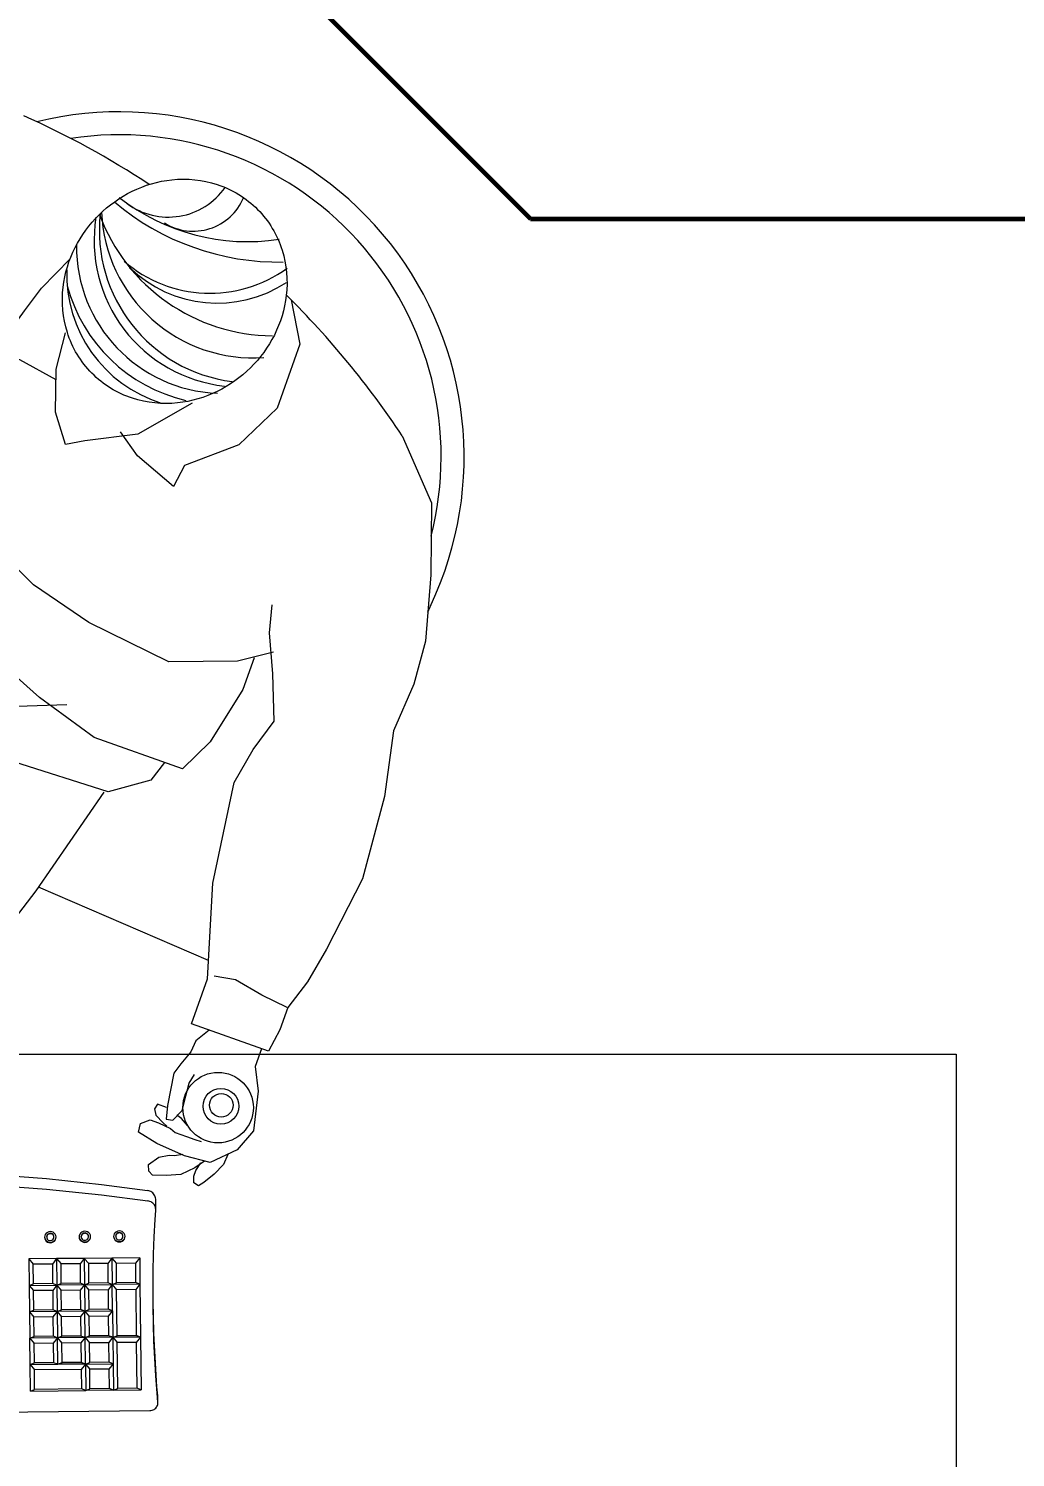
# Model space of a CAD drawing. Header units: millimetres. Extents: x 1 to 121, y 0 to 90.
# Drawn here: x 43.771 to 44.457, y 66.887 to 67.881 of the extents above; entities that cross this region are included whole.
import ezdxf
from ezdxf import colors
from ezdxf.entities.mleader import LeaderData, LeaderLine
from ezdxf.math import Vec2, Vec3

# ---------------------------------------------------------------- set-up
doc = ezdxf.new("R2010")
doc.units = ezdxf.units.MM
for name, color, linetype, lineweight in [('Equipamiento SR', 23, 'Continuous', 0), ('letras sr', 7, 'Continuous', 5), ('Muros el', 144, 'Continuous', 60)]:
    doc.layers.add(name, color=color, linetype=linetype, lineweight=lineweight)
doc.styles.add('Generales', font='trebuc.ttf', dxfattribs={"height": 0.1})

# ---------------------------------------------------------------- blocks, each defined once
blk = doc.blocks.new('A$C7F0F64D0')
at = {"layer": 'Equipamiento SR'}
for p, q in [((0.45349, 0.17233), (0.00551, 0.16767)), ((0.00009, 0.16329), (0, 0.16255)), ((0, 0.16255), (0.00001, 0.16181)), ((0.00001, 0.16181), (0.00055, 0.15555)), ((0.00001, 0.16181), (0.00005, 0.15814)), ((0.00029, 0.164), (0.00009, 0.16329)), ((0.00058, 0.16468), (0.00029, 0.164)), ((0.00097, 0.16532), (0.00058, 0.16468)), ((0.00144, 0.1659), (0.00097, 0.16532)), ((0.00199, 0.16641), (0.00144, 0.1659)), ((0.00261, 0.16685), (0.00199, 0.16641)), ((0.00329, 0.1672), (0.00261, 0.16685)), ((0.004, 0.16745), (0.00329, 0.1672)), ((0.00475, 0.16761), (0.004, 0.16745)), ((0.00551, 0.16767), (0.00475, 0.16761)), ((0.00005, 0.15814), (0.00006, 0.15738)), ((0.00006, 0.15738), (0.0006, 0.151)), ((0.00055, 0.15555), (0.00143, 0.14348)), ((0.0006, 0.151), (0.00148, 0.13869)), ((0.03091, 0.15343), (0.01166, 0.15323)), ((0.01204, 0.11647), (0.01166, 0.15323)), ((0.01166, 0.15323), (0.01467, 0.15213)), ((0.01467, 0.15213), (0.02792, 0.15227)), ((0.01501, 0.12021), (0.01467, 0.15213)), ((0.03091, 0.15343), (0.02792, 0.15227)), ((0.02792, 0.15227), (0.02826, 0.12035)), ((0.03091, 0.15343), (0.05016, 0.15363)), ((0.0311, 0.13505), (0.03091, 0.15343)), ((0.03091, 0.15343), (0.03392, 0.15233)), ((0.03392, 0.15233), (0.04717, 0.15247)), ((0.03406, 0.13879), (0.03392, 0.15233)), ((0.05016, 0.15363), (0.04717, 0.15247)), ((0.04717, 0.15247), (0.04731, 0.13893)), ((0.08866, 0.15403), (0.05016, 0.15363)), ((0.05035, 0.13525), (0.05016, 0.15363)), ((0.05016, 0.15363), (0.05317, 0.15253)), ((0.05317, 0.15253), (0.08567, 0.15287)), ((0.05331, 0.13899), (0.05317, 0.15253)), ((0.08866, 0.15403), (0.08567, 0.15287)), ((0.08567, 0.15287), (0.08581, 0.13933)), ((0.08866, 0.15403), (0.08885, 0.13565)), ((0.00143, 0.14348), (0.00214, 0.13139)), ((0.05331, 0.13899), (0.08581, 0.13933)), ((0.08885, 0.13565), (0.08581, 0.13933)), ((0.00148, 0.13869), (0.00219, 0.12637)), ((0.00214, 0.13139), (0.00268, 0.1193)), ((0.0311, 0.13505), (0.03406, 0.13879)), ((0.05035, 0.13525), (0.0311, 0.13505)), ((0.03129, 0.11667), (0.0311, 0.13505)), ((0.0311, 0.13505), (0.03411, 0.13396)), ((0.03406, 0.13879), (0.04731, 0.13893)), ((0.03411, 0.13396), (0.04736, 0.13409)), ((0.03426, 0.12041), (0.03411, 0.13396)), ((0.05035, 0.13525), (0.04731, 0.13893)), ((0.05035, 0.13525), (0.04736, 0.13409)), ((0.04736, 0.13409), (0.0475, 0.12055)), ((0.05035, 0.13525), (0.05331, 0.13899)), ((0.05035, 0.13525), (0.0696, 0.13545)), ((0.05035, 0.13525), (0.05054, 0.11687)), ((0.05035, 0.13525), (0.05336, 0.13416)), ((0.05336, 0.13416), (0.06661, 0.13429)), ((0.0535, 0.12061), (0.05336, 0.13416)), ((0.0696, 0.13545), (0.06661, 0.13429)), ((0.06661, 0.13429), (0.06675, 0.12075)), ((0.08885, 0.13565), (0.0696, 0.13545)), ((0.0696, 0.13545), (0.06979, 0.11707)), ((0.0696, 0.13545), (0.07261, 0.13436)), ((0.07261, 0.13436), (0.08586, 0.13449)), ((0.07275, 0.12081), (0.07261, 0.13436)), ((0.08885, 0.13565), (0.08586, 0.13449)), ((0.08586, 0.13449), (0.086, 0.12095)), ((0.08885, 0.13565), (0.08904, 0.11727)), ((0.00219, 0.12637), (0.00274, 0.11404)), ((0.00268, 0.1193), (0.00306, 0.1072)), ((0.01204, 0.11647), (0.01501, 0.12021)), ((0.01501, 0.12021), (0.02826, 0.12035)), ((0.03129, 0.11667), (0.02826, 0.12035)), ((0.03129, 0.11667), (0.03426, 0.12041)), ((0.03426, 0.12041), (0.0475, 0.12055)), ((0.05054, 0.11687), (0.0475, 0.12055)), ((0.05054, 0.11687), (0.0535, 0.12061)), ((0.0535, 0.12061), (0.06675, 0.12075)), ((0.06979, 0.11707), (0.06675, 0.12075)), ((0.06979, 0.11707), (0.07275, 0.12081)), ((0.07275, 0.12081), (0.086, 0.12095)), ((0.08904, 0.11727), (0.086, 0.12095)), ((0.00274, 0.11404), (0.00311, 0.1017)), ((0.01204, 0.11647), (0.03129, 0.11667)), ((0.01243, 0.07972), (0.01204, 0.11647)), ((0.01204, 0.11647), (0.01506, 0.11538)), ((0.01506, 0.11538), (0.02831, 0.11552)), ((0.01539, 0.08346), (0.01506, 0.11538)), ((0.03129, 0.11667), (0.02831, 0.11552)), ((0.02831, 0.11552), (0.02864, 0.0836)), ((0.03129, 0.11667), (0.05054, 0.11687)), ((0.03148, 0.0983), (0.03129, 0.11667)), ((0.03129, 0.11667), (0.03431, 0.11558)), ((0.03431, 0.11558), (0.04755, 0.11572)), ((0.03445, 0.10204), (0.03431, 0.11558)), ((0.05054, 0.11687), (0.04755, 0.11572)), ((0.04755, 0.11572), (0.0477, 0.10217)), ((0.05054, 0.11687), (0.06979, 0.11707)), ((0.05054, 0.11687), (0.05073, 0.0985)), ((0.05054, 0.11687), (0.05355, 0.11578)), ((0.05355, 0.11578), (0.0668, 0.11592)), ((0.0537, 0.10224), (0.05355, 0.11578)), ((0.06979, 0.11707), (0.0668, 0.11592)), ((0.0668, 0.11592), (0.06694, 0.10237)), ((0.06979, 0.11707), (0.08904, 0.11727)), ((0.06998, 0.0987), (0.06979, 0.11707)), ((0.06979, 0.11707), (0.0728, 0.11598)), ((0.0728, 0.11598), (0.08605, 0.11612)), ((0.07294, 0.10244), (0.0728, 0.11598)), ((0.08904, 0.11727), (0.08605, 0.11612)), ((0.08605, 0.11612), (0.08619, 0.10257)), ((0.08923, 0.0989), (0.08904, 0.11727)), ((0.00306, 0.1072), (0.00327, 0.0951)), ((0.00311, 0.1017), (0.00328, 0.09226)), ((0.03148, 0.0983), (0.03445, 0.10204)), ((0.03445, 0.10204), (0.0477, 0.10217)), ((0.05073, 0.0985), (0.0477, 0.10217)), ((0.05073, 0.0985), (0.0537, 0.10224)), ((0.0537, 0.10224), (0.06694, 0.10237)), ((0.06998, 0.0987), (0.06694, 0.10237)), ((0.06998, 0.0987), (0.07294, 0.10244)), ((0.07294, 0.10244), (0.08619, 0.10257)), ((0.08923, 0.0989), (0.08619, 0.10257)), ((0.00327, 0.0951), (0.00328, 0.09226)), ((0.00328, 0.09226), (0.00331, 0.083)), ((0.05073, 0.0985), (0.03148, 0.0983)), ((0.03148, 0.0983), (0.03168, 0.07992)), ((0.03148, 0.0983), (0.0345, 0.0972)), ((0.0345, 0.0972), (0.04775, 0.09734)), ((0.03464, 0.08366), (0.0345, 0.0972)), ((0.05073, 0.0985), (0.04775, 0.09734)), ((0.04775, 0.09734), (0.04789, 0.0838)), ((0.05073, 0.0985), (0.06998, 0.0987)), ((0.05092, 0.08012), (0.05073, 0.0985)), ((0.05073, 0.0985), (0.05375, 0.0974)), ((0.05375, 0.0974), (0.06699, 0.09754)), ((0.05389, 0.08386), (0.05375, 0.0974)), ((0.06998, 0.0987), (0.06699, 0.09754)), ((0.06699, 0.09754), (0.06714, 0.084)), ((0.06998, 0.0987), (0.08923, 0.0989)), ((0.07017, 0.08032), (0.06998, 0.0987)), ((0.06998, 0.0987), (0.07299, 0.0976)), ((0.07299, 0.0976), (0.08624, 0.09774)), ((0.07313, 0.08406), (0.07299, 0.0976)), ((0.08923, 0.0989), (0.08624, 0.09774)), ((0.08624, 0.09774), (0.08638, 0.0842)), ((0.08942, 0.08052), (0.08923, 0.0989)), ((0.00331, 0.083), (0.00318, 0.07089)), ((0.01243, 0.07972), (0.01539, 0.08346)), ((0.01243, 0.07972), (0.03168, 0.07992)), ((0.01262, 0.06134), (0.01243, 0.07972)), ((0.01243, 0.07972), (0.01544, 0.07862)), ((0.01539, 0.08346), (0.02864, 0.0836)), ((0.03168, 0.07992), (0.02864, 0.0836)), ((0.03168, 0.07992), (0.02869, 0.07876)), ((0.03168, 0.07992), (0.03464, 0.08366)), ((0.05092, 0.08012), (0.03168, 0.07992)), ((0.03187, 0.06154), (0.03168, 0.07992)), ((0.03168, 0.07992), (0.03469, 0.07882)), ((0.03464, 0.08366), (0.04789, 0.0838)), ((0.05092, 0.08012), (0.04789, 0.0838)), ((0.05092, 0.08012), (0.04794, 0.07896)), ((0.05092, 0.08012), (0.05389, 0.08386)), ((0.05092, 0.08012), (0.07017, 0.08032)), ((0.05112, 0.06174), (0.05092, 0.08012)), ((0.05092, 0.08012), (0.05394, 0.07902)), ((0.05389, 0.08386), (0.06714, 0.084)), ((0.07017, 0.08032), (0.06714, 0.084)), ((0.07017, 0.08032), (0.06719, 0.07916)), ((0.07017, 0.08032), (0.07313, 0.08406)), ((0.08942, 0.08052), (0.07017, 0.08032)), ((0.07036, 0.06194), (0.07017, 0.08032)), ((0.07017, 0.08032), (0.07319, 0.07922)), ((0.07313, 0.08406), (0.08638, 0.0842)), ((0.08942, 0.08052), (0.08638, 0.0842)), ((0.08942, 0.08052), (0.08643, 0.07936)), ((0.08961, 0.06214), (0.08942, 0.08052)), ((0.00318, 0.07089), (0.00289, 0.05879)), ((0.01544, 0.07862), (0.02869, 0.07876)), ((0.01558, 0.06508), (0.01544, 0.07862)), ((0.02869, 0.07876), (0.02883, 0.06522)), ((0.03469, 0.07882), (0.04794, 0.07896)), ((0.03483, 0.06528), (0.03469, 0.07882)), ((0.04794, 0.07896), (0.04808, 0.06542)), ((0.05394, 0.07902), (0.06719, 0.07916)), ((0.05408, 0.06548), (0.05394, 0.07902)), ((0.06719, 0.07916), (0.06733, 0.06562)), ((0.07319, 0.07922), (0.08643, 0.07936)), ((0.07333, 0.06568), (0.07319, 0.07922)), ((0.08643, 0.07936), (0.08658, 0.06582)), ((0.01262, 0.06134), (0.01558, 0.06508)), ((0.01262, 0.06134), (0.03187, 0.06154)), ((0.01558, 0.06508), (0.02883, 0.06522)), ((0.03187, 0.06154), (0.02883, 0.06522)), ((0.03187, 0.06154), (0.03483, 0.06528)), ((0.03187, 0.06154), (0.05112, 0.06174)), ((0.03483, 0.06528), (0.04808, 0.06542)), ((0.05112, 0.06174), (0.04808, 0.06542)), ((0.05112, 0.06174), (0.05408, 0.06548)), ((0.05112, 0.06174), (0.07036, 0.06194)), ((0.05408, 0.06548), (0.06733, 0.06562)), ((0.07036, 0.06194), (0.06733, 0.06562)), ((0.07036, 0.06194), (0.07333, 0.06568)), ((0.07036, 0.06194), (0.08961, 0.06214)), ((0.07333, 0.06568), (0.08658, 0.06582)), ((0.08961, 0.06214), (0.08658, 0.06582)), ((0.00289, 0.05879), (0.00244, 0.0467)), ((0.02471, 0.04981), (0.02389, 0.04918)), ((0.02567, 0.05021), (0.02471, 0.04981)), ((0.02567, 0.04996), (0.02471, 0.04956)), ((0.0267, 0.05036), (0.02567, 0.05021)), ((0.0267, 0.05011), (0.02567, 0.04996)), ((0.02774, 0.05025), (0.0267, 0.05036)), ((0.02774, 0.05), (0.0267, 0.05011)), ((0.02871, 0.04988), (0.02774, 0.05025)), ((0.02871, 0.04963), (0.02774, 0.05)), ((0.02955, 0.04928), (0.02871, 0.04988)), ((0.04871, 0.05006), (0.04789, 0.04943)), ((0.04871, 0.0498), (0.0479, 0.04917)), ((0.04967, 0.05046), (0.04871, 0.05006)), ((0.04967, 0.05021), (0.04871, 0.0498)), ((0.0507, 0.05061), (0.04967, 0.05046)), ((0.0507, 0.05036), (0.04967, 0.05021)), ((0.05174, 0.0505), (0.0507, 0.05061)), ((0.05174, 0.05025), (0.0507, 0.05036)), ((0.05271, 0.05013), (0.05174, 0.0505)), ((0.05271, 0.04988), (0.05174, 0.05025)), ((0.05355, 0.04953), (0.05271, 0.05013)), ((0.05355, 0.04928), (0.05271, 0.04988)), ((0.07271, 0.05031), (0.07189, 0.04968)), ((0.07271, 0.05005), (0.07189, 0.04942)), ((0.07367, 0.05071), (0.07271, 0.05031)), ((0.07367, 0.05046), (0.07271, 0.05005)), ((0.0747, 0.05086), (0.07367, 0.05071)), ((0.0747, 0.05061), (0.07367, 0.05046)), ((0.07574, 0.05075), (0.0747, 0.05086)), ((0.07574, 0.0505), (0.0747, 0.05061)), ((0.07671, 0.05038), (0.07574, 0.05075)), ((0.07671, 0.05013), (0.07574, 0.0505)), ((0.07755, 0.04978), (0.07671, 0.05038)), ((0.07755, 0.04953), (0.07671, 0.05013)), ((0.0782, 0.04899), (0.07755, 0.04978)), ((0.00244, 0.0467), (0.00181, 0.03461)), ((0.02289, 0.04743), (0.02277, 0.04642)), ((0.02277, 0.04642), (0.02279, 0.0463)), ((0.02289, 0.04717), (0.02279, 0.0463)), ((0.02279, 0.0463), (0.02293, 0.04542)), ((0.02327, 0.04837), (0.02289, 0.04743)), ((0.02328, 0.04811), (0.02289, 0.04717)), ((0.02293, 0.04542), (0.02335, 0.0445)), ((0.02389, 0.04918), (0.02327, 0.04837)), ((0.0239, 0.04893), (0.02328, 0.04811)), ((0.02335, 0.0445), (0.024, 0.04371)), ((0.02471, 0.04956), (0.0239, 0.04893)), ((0.024, 0.04371), (0.02484, 0.04311)), ((0.02441, 0.04727), (0.02428, 0.04665)), ((0.02428, 0.04665), (0.02428, 0.0464)), ((0.02428, 0.0464), (0.02432, 0.04602)), ((0.02432, 0.04602), (0.02453, 0.04543)), ((0.02432, 0.04602), (0.02432, 0.04577)), ((0.02432, 0.04577), (0.02453, 0.04517)), ((0.0247, 0.04784), (0.02441, 0.04727)), ((0.02453, 0.04543), (0.02489, 0.0449)), ((0.02453, 0.04517), (0.02489, 0.04465)), ((0.02513, 0.04831), (0.0247, 0.04784)), ((0.02513, 0.04806), (0.0247, 0.04758)), ((0.02484, 0.04311), (0.02581, 0.04274)), ((0.02489, 0.0449), (0.02538, 0.04448)), ((0.02489, 0.04465), (0.02539, 0.04423)), ((0.02567, 0.04866), (0.02513, 0.04831)), ((0.02538, 0.04448), (0.02597, 0.0442)), ((0.02539, 0.04423), (0.02597, 0.04395)), ((0.02629, 0.04887), (0.02567, 0.04866)), ((0.02581, 0.04274), (0.02684, 0.04263)), ((0.02597, 0.0442), (0.02661, 0.04408)), ((0.02597, 0.04395), (0.02661, 0.04383)), ((0.02694, 0.04891), (0.02629, 0.04887)), ((0.02661, 0.04408), (0.02726, 0.04412)), ((0.02661, 0.04383), (0.02726, 0.04387)), ((0.02684, 0.04263), (0.02788, 0.04278)), ((0.02758, 0.04878), (0.02694, 0.04891)), ((0.02726, 0.04412), (0.02788, 0.04433)), ((0.02726, 0.04387), (0.02788, 0.04407)), ((0.02816, 0.04851), (0.02758, 0.04878)), ((0.02788, 0.04433), (0.02842, 0.04468)), ((0.02788, 0.04407), (0.02842, 0.04442)), ((0.02788, 0.04278), (0.02883, 0.04318)), ((0.02865, 0.04809), (0.02816, 0.04851)), ((0.02842, 0.04468), (0.02885, 0.04515)), ((0.02842, 0.04442), (0.02885, 0.0449)), ((0.02902, 0.04756), (0.02865, 0.04809)), ((0.02955, 0.04903), (0.02871, 0.04963)), ((0.02883, 0.04318), (0.02965, 0.04381)), ((0.02885, 0.04515), (0.02914, 0.04572)), ((0.02885, 0.0449), (0.02914, 0.04546)), ((0.02923, 0.04697), (0.02902, 0.04756)), ((0.02914, 0.04572), (0.02927, 0.04634)), ((0.02914, 0.04546), (0.02927, 0.04608)), ((0.02927, 0.04634), (0.02923, 0.04697)), ((0.02927, 0.04634), (0.02927, 0.04608)), ((0.0302, 0.04849), (0.02955, 0.04928)), ((0.0302, 0.04824), (0.02955, 0.04903)), ((0.02965, 0.04381), (0.03027, 0.04462)), ((0.03062, 0.04757), (0.0302, 0.04849)), ((0.03062, 0.04731), (0.0302, 0.04824)), ((0.03027, 0.04462), (0.03065, 0.04556)), ((0.03077, 0.04657), (0.03062, 0.04757)), ((0.03076, 0.04643), (0.03062, 0.04731)), ((0.03065, 0.04556), (0.03076, 0.04643)), ((0.03076, 0.04643), (0.03077, 0.04657)), ((0.04689, 0.04768), (0.04677, 0.04667)), ((0.04677, 0.04667), (0.04679, 0.04655)), ((0.04689, 0.04742), (0.04679, 0.04655)), ((0.04679, 0.04655), (0.04693, 0.04567)), ((0.04727, 0.04862), (0.04689, 0.04768)), ((0.04727, 0.04836), (0.04689, 0.04742)), ((0.04693, 0.04567), (0.04734, 0.04475)), ((0.04789, 0.04943), (0.04727, 0.04862)), ((0.0479, 0.04917), (0.04727, 0.04836)), ((0.04734, 0.04475), (0.04799, 0.04396)), ((0.04799, 0.04396), (0.04883, 0.04336)), ((0.0484, 0.04752), (0.04828, 0.0469)), ((0.04828, 0.0469), (0.04828, 0.04665)), ((0.04828, 0.04665), (0.04832, 0.04627)), ((0.04832, 0.04627), (0.04853, 0.04567)), ((0.04832, 0.04627), (0.04832, 0.04602)), ((0.04832, 0.04602), (0.04853, 0.04542)), ((0.04869, 0.04809), (0.0484, 0.04752)), ((0.04853, 0.04567), (0.04889, 0.04515)), ((0.04853, 0.04542), (0.04889, 0.0449)), ((0.04912, 0.04856), (0.04869, 0.04809)), ((0.04913, 0.04831), (0.0487, 0.04783)), ((0.04883, 0.04336), (0.04981, 0.04299)), ((0.04889, 0.04515), (0.04938, 0.04473)), ((0.04889, 0.0449), (0.04938, 0.04448)), ((0.04967, 0.04891), (0.04912, 0.04856)), ((0.04938, 0.04473), (0.04997, 0.04445)), ((0.04938, 0.04448), (0.04997, 0.0442)), ((0.05029, 0.04912), (0.04967, 0.04891)), ((0.04981, 0.04299), (0.05084, 0.04288)), ((0.04997, 0.04445), (0.05061, 0.04433)), ((0.04997, 0.0442), (0.05061, 0.04408)), ((0.05094, 0.04916), (0.05029, 0.04912)), ((0.05061, 0.04433), (0.05126, 0.04437)), ((0.05061, 0.04408), (0.05126, 0.04412)), ((0.05084, 0.04288), (0.05188, 0.04303)), ((0.05158, 0.04903), (0.05094, 0.04916)), ((0.05126, 0.04437), (0.05188, 0.04458)), ((0.05126, 0.04412), (0.05188, 0.04432)), ((0.05216, 0.04875), (0.05158, 0.04903)), ((0.05188, 0.04458), (0.05242, 0.04493)), ((0.05188, 0.04432), (0.05242, 0.04467)), ((0.05188, 0.04303), (0.05283, 0.04343)), ((0.05265, 0.04834), (0.05216, 0.04875)), ((0.05242, 0.04493), (0.05285, 0.0454)), ((0.05242, 0.04467), (0.05285, 0.04515)), ((0.05301, 0.04781), (0.05265, 0.04834)), ((0.05283, 0.04343), (0.05365, 0.04406)), ((0.05285, 0.0454), (0.05314, 0.04597)), ((0.05285, 0.04515), (0.05314, 0.04571)), ((0.05322, 0.04722), (0.05301, 0.04781)), ((0.05314, 0.04597), (0.05327, 0.04659)), ((0.05314, 0.04571), (0.05327, 0.04633)), ((0.05327, 0.04659), (0.05322, 0.04722)), ((0.05327, 0.04659), (0.05327, 0.04633)), ((0.0542, 0.04874), (0.05355, 0.04953)), ((0.0542, 0.04849), (0.05355, 0.04928)), ((0.05365, 0.04406), (0.05427, 0.04487)), ((0.05462, 0.04781), (0.0542, 0.04874)), ((0.05462, 0.04756), (0.0542, 0.04849)), ((0.05427, 0.04487), (0.05465, 0.04581)), ((0.05477, 0.04682), (0.05462, 0.04781)), ((0.05476, 0.04668), (0.05462, 0.04756)), ((0.05465, 0.04581), (0.05476, 0.04668)), ((0.05476, 0.04668), (0.05477, 0.04682)), ((0.07089, 0.04793), (0.07077, 0.04692)), ((0.07077, 0.04692), (0.07079, 0.0468)), ((0.07089, 0.04767), (0.07079, 0.0468)), ((0.07079, 0.0468), (0.07093, 0.04592)), ((0.07127, 0.04887), (0.07089, 0.04793)), ((0.07127, 0.04861), (0.07089, 0.04767)), ((0.07093, 0.04592), (0.07134, 0.045)), ((0.07189, 0.04968), (0.07127, 0.04887)), ((0.07189, 0.04942), (0.07127, 0.04861)), ((0.07134, 0.045), (0.07199, 0.04421)), ((0.07199, 0.04421), (0.07283, 0.04361)), ((0.0724, 0.04777), (0.07228, 0.04715)), ((0.07228, 0.04715), (0.07228, 0.0469)), ((0.07228, 0.0469), (0.07232, 0.04652)), ((0.07232, 0.04652), (0.07253, 0.04592)), ((0.07232, 0.04652), (0.07232, 0.04627)), ((0.07232, 0.04627), (0.07253, 0.04567)), ((0.07269, 0.04834), (0.0724, 0.04777)), ((0.07253, 0.04592), (0.07289, 0.0454)), ((0.07253, 0.04567), (0.07289, 0.04515)), ((0.07312, 0.04881), (0.07269, 0.04834)), ((0.07313, 0.04856), (0.0727, 0.04808)), ((0.07283, 0.04361), (0.0738, 0.04324)), ((0.07289, 0.0454), (0.07338, 0.04498)), ((0.07289, 0.04515), (0.07338, 0.04473)), ((0.07367, 0.04916), (0.07312, 0.04881)), ((0.07338, 0.04498), (0.07397, 0.0447)), ((0.07338, 0.04473), (0.07397, 0.04445)), ((0.07428, 0.04937), (0.07367, 0.04916)), ((0.0738, 0.04324), (0.07484, 0.04313)), ((0.07397, 0.0447), (0.07461, 0.04458)), ((0.07397, 0.04445), (0.07461, 0.04433)), ((0.07494, 0.04941), (0.07428, 0.04937)), ((0.07461, 0.04458), (0.07526, 0.04462)), ((0.07461, 0.04433), (0.07526, 0.04437)), ((0.07484, 0.04313), (0.07587, 0.04328)), ((0.07558, 0.04928), (0.07494, 0.04941)), ((0.07526, 0.04462), (0.07587, 0.04482)), ((0.07526, 0.04437), (0.07588, 0.04457)), ((0.07616, 0.049), (0.07558, 0.04928)), ((0.07587, 0.04482), (0.07642, 0.04518)), ((0.07587, 0.04328), (0.07683, 0.04368)), ((0.07588, 0.04457), (0.07642, 0.04492)), ((0.07665, 0.04859), (0.07616, 0.049)), ((0.07642, 0.04518), (0.07685, 0.04565)), ((0.07642, 0.04492), (0.07685, 0.0454)), ((0.07701, 0.04806), (0.07665, 0.04859)), ((0.07683, 0.04368), (0.07765, 0.04431)), ((0.07685, 0.04565), (0.07714, 0.04622)), ((0.07685, 0.0454), (0.07714, 0.04596)), ((0.07722, 0.04747), (0.07701, 0.04806)), ((0.07714, 0.04622), (0.07726, 0.04684)), ((0.07714, 0.04596), (0.07727, 0.04658)), ((0.07726, 0.04684), (0.07722, 0.04747)), ((0.07726, 0.04684), (0.07727, 0.04658)), ((0.0782, 0.04874), (0.07755, 0.04953)), ((0.07765, 0.04431), (0.07827, 0.04512)), ((0.07861, 0.04806), (0.0782, 0.04899)), ((0.07862, 0.04781), (0.0782, 0.04874)), ((0.07827, 0.04512), (0.07865, 0.04606)), ((0.07877, 0.04707), (0.07861, 0.04806)), ((0.07875, 0.04693), (0.07862, 0.04781)), ((0.07865, 0.04606), (0.07875, 0.04693)), ((0.07875, 0.04693), (0.07877, 0.04707)), ((0.00181, 0.03461), (0.0014, 0.02834)), ((0.0014, 0.02834), (0.0014, 0.02755)), ((0.0014, 0.02755), (0.0015, 0.02677)), ((0.0014, 0.02755), (0.00147, 0.02048)), ((0.00147, 0.02048), (0.00158, 0.01969)), ((0.0015, 0.02677), (0.0017, 0.02602)), ((0.0017, 0.02602), (0.002, 0.02529)), ((0.002, 0.02529), (0.00239, 0.0246)), ((0.00239, 0.0246), (0.00287, 0.02397)), ((0.00287, 0.02397), (0.00342, 0.02339)), ((0.00342, 0.02339), (0.00405, 0.0229)), ((0.00405, 0.0229), (0.00473, 0.02248)), ((0.00473, 0.02248), (0.00546, 0.02214)), ((0.00546, 0.02214), (0.00623, 0.0219)), ((0.00623, 0.0219), (0.00703, 0.02175)), ((0.03917, 0.01761), (0.00703, 0.02175)), ((0.00158, 0.01969), (0.00178, 0.01892)), ((0.00178, 0.01892), (0.00207, 0.01817)), ((0.00207, 0.01817), (0.00247, 0.01747)), ((0.00247, 0.01747), (0.00294, 0.01683)), ((0.00294, 0.01683), (0.0035, 0.01624)), ((0.0035, 0.01624), (0.00412, 0.01574)), ((0.00412, 0.01574), (0.0048, 0.01531)), ((0.0048, 0.01531), (0.00554, 0.01497)), ((0.00554, 0.01497), (0.00631, 0.01472)), ((0.00631, 0.01472), (0.0071, 0.01457)), ((0.03924, 0.01034), (0.0071, 0.01457)), ((0.07744, 0.01366), (0.03917, 0.01761)), ((0.07751, 0.0063), (0.03924, 0.01034)), ((0.1158, 0.01067), (0.07744, 0.01366)), ((0.11588, 0.00325), (0.07751, 0.0063))]:
    blk.add_line(p, q, dxfattribs=at)
blk = doc.blocks.new('A$C17076044')
at = {"layer": 'Equipamiento SR'}
for p, q in [((1.15197, 0.90937), (1.15753, 0.92223)), ((0.90084, 0.84488), (0.82968, 0.84259)), ((0.99952, 0.66706), (0.8812, 0.71823))]:
    blk.add_line(p, q, dxfattribs=at)
blk.add_lwpolyline([(0.92335, 1.18584, -0.080167), (0.94635, 1.20225, -0.088923), (0.97398, 1.21026, -0.104957), (1.00537, 1.20698, -0.120011), (1.03359, 1.1896, -0.120011), (1.05065, 1.16119, -0.104957), (1.05357, 1.12976, -0.088923), (1.04524, 1.10222, -0.080167), (1.02857, 1.07941, -0.080167), (1.00557, 1.063, -0.088923), (0.97793, 1.05499, -0.104957), (0.94654, 1.05827, -0.120011), (0.91833, 1.07565, -0.120011), (0.90127, 1.10406, -0.104957), (0.89835, 1.13549, -0.088923), (0.90668, 1.16303, -0.080167)], format="xyb", close=True, dxfattribs=at)
for points in [[(0.89339, 1.07098), (0.86822, 1.08496), (0.85261, 1.09052), (0.86131, 1.105), (0.8714, 1.11898), (0.88336, 1.13481), (0.90331, 1.15532)], [(1.05688, 1.12668), (1.06307, 1.09595), (1.04721, 1.05138), (1.02049, 1.02574), (0.98278, 1.01154), (0.975, 0.99674), (0.94997, 1.0182), (0.93833, 1.0349)], [(0.98814, 1.05483), (0.95027, 1.03316), (0.9135, 1.02867), (0.89998, 1.02595), (0.89294, 1.04854), (0.89354, 1.07846), (0.90004, 1.10376)], [(1.13425, 1.03202), (1.15443, 0.98559), (1.15418, 0.93547), (1.15026, 0.88916), (1.14217, 0.8594), (1.12805, 0.82677), (1.12189, 0.78126), (1.10652, 0.72396), (1.08159, 0.67509), (1.06841, 0.65217), (1.05458, 0.63449), (1.04903, 0.61889), (1.04124, 0.60409), (0.98773, 0.62314), (0.99883, 0.65434), (1.00241, 0.72085), (1.01729, 0.79088), (1.03047, 0.8138), (1.04509, 0.8337), (1.04426, 0.86664), (1.04183, 0.89512), (1.04372, 0.91453)], [(1.04455, 0.8816), (1.01973, 0.87537), (0.97181, 0.87485), (0.91621, 0.90217), (0.87781, 0.9284), (0.81114, 0.99444)], [(1.03119, 0.8777), (1.02334, 0.85564), (1.00064, 0.81933), (0.98147, 0.80041), (0.91997, 0.8223), (0.88188, 0.85006), (0.79763, 0.92533), (0.8151, 0.95195)], [(0.96886, 0.8049), (0.95939, 0.79252), (0.92957, 0.78444), (0.86412, 0.80523), (0.83815, 0.81698)], [(0.92657, 0.78416), (0.87932, 0.71551), (0.82089, 0.63944), (0.78625, 0.60204)], [(1.05426, 0.63444), (1.03656, 0.64304), (1.01823, 0.65372), (1.00343, 0.65621)], [(0.99986, 0.61859), (0.99068, 0.61122), (0.98711, 0.60348), (0.98011, 0.59532), (0.97534, 0.58883), (0.97092, 0.56632), (0.97, 0.55682), (0.97462, 0.556), (0.98111, 0.5627), (0.98594, 0.58178), (0.98973, 0.58781)], [(0.01935, 0.60204), (1.51935, 0.60204), (1.51935, 0.00204), (0.01935, 0.00204), (0.01935, 0.60204)], [(1.03623, 0.60565), (1.03183, 0.59329), (1.03393, 0.57617), (1.03069, 0.54866), (1.01944, 0.53546), (1.00071, 0.52657), (0.98273, 0.53133), (0.96361, 0.53978), (0.95083, 0.5476), (0.95217, 0.55368), (0.95882, 0.55622), (0.96463, 0.55415), (0.9731, 0.55032), (0.97622, 0.54757), (0.98422, 0.54472), (0.99004, 0.54265), (0.99441, 0.5411)], [(0.97025, 0.56495), (0.96402, 0.56717), (0.96186, 0.56393), (0.96282, 0.55957), (0.96794, 0.55424), (0.97058, 0.5518)], [(0.98479, 0.55225), (0.98056, 0.55727), (0.97731, 0.55943)], [(0.99656, 0.52751), (0.98989, 0.52287), (0.98023, 0.51829), (0.9699, 0.51745), (0.96049, 0.51779), (0.958, 0.52068), (0.95765, 0.52532), (0.96492, 0.53025), (0.97198, 0.53175), (0.97586, 0.53137), (0.9817, 0.5323)], [(1.01279, 0.53226), (1.00981, 0.5253), (1.0034, 0.51856), (0.99626, 0.51258), (0.99248, 0.51042), (0.98923, 0.51257), (0.98932, 0.51705), (0.99075, 0.52106), (0.99414, 0.52637)]]:
    blk.add_lwpolyline(points, dxfattribs=at)
for centre, radius in [((1.00611, 0.56478), 0.02452), ((1.00808, 0.56571), 0.01245), ((1.00834, 0.56644), 0.0082)]:
    blk.add_circle(centre, radius, dxfattribs=at)
for centre, radius, start, end in [((0.6188, 0.68963), 0.6188, 56.73123, 65.94707), ((0.93725, 1.01751), 0.24, 336.60867, 103.79107), ((0.93725, 1.01751), 0.224, 345.70184, 98.62596), ((0.97146, 1.23242), 0.04816, 233.53796, 325.19039), ((1.04826, 1.32992), 0.17694, 229.77547, 271.04572), ((1.0267, 1.31242), 0.14526, 232.07822, 278.63092), ((0.9889, 1.21225), 0.03782, 237.89984, 337.40853), ((1.02171, 1.16792), 0.10182, 170.83094, 263.66255), ((1.04491, 1.23115), 0.12948, 200.39292, 269.59013), ((1.02944, 1.17483), 0.10589, 173.57069, 262.68123), ((1.03043, 1.19175), 0.10542, 182.30166, 274.02273), ((1.00963, 1.16366), 0.10201, 179.33543, 267.78144), ((1.00047, 1.22208), 0.09083, 228.90829, 306.19955), ((0.99438, 1.1441), 0.09345, 177.82672, 252.7085), ((1.00557, 1.21255), 0.08807, 226.07386, 303.17257), ((1.00879, 1.1652), 0.11132, 194.97714, 256.97702), ((0.6188, 0.68963), 0.6188, 33.59449, 45.36203)]:
    blk.add_arc(centre, radius, start, end, dxfattribs=at)
at = {"layer": 'Equipamiento SR', "rotation": 180}
blk.add_blockref('A$C7F0F64D0', (0.9642, 0.52166, 0.04243), dxfattribs=at)

msp = doc.modelspace()

# ---------------------------------------------------------------- linework, layer by layer
at = {"layer": 'Muros el', "ltscale": 0.05}
for points in [[(43.51027, 68.3581), (44.11989, 67.74848)], [(44.11989, 67.74848), (44.53977, 67.74848)]]:
    msp.add_lwpolyline(points, dxfattribs=at)

# ---------------------------------------------------------------- block references
at = {"layer": 'Equipamiento SR'}
msp.add_blockref('A$C17076044', (42.8964, 66.56541), dxfattribs=at)

# ---------------------------------------------------------------- leaders
at = {"layer": 'letras sr'}
ml = msp.add_multileader_mtext('Standard', dxfattribs=at)
ml.set_content('{\\H0.86957x;Baja montante tubería de agua\\Ppluvial D=3", embebida en tabiquería}', color=256, style='Generales')
ml.set_leader_properties()
ml.build(insert=Vec2(0, 0))
ml.multileader.update_dxf_attribs({"text_right_attachment_type": 6, "dogleg_length": 0.36, "arrow_head_size": 0.1})
ctx = ml.context
ctx.base_point, ctx.char_height, ctx.arrow_head_size, ctx.landing_gap_size, ctx.plane_origin = Vec3(43.39339, 68.88402), 0.115, 0.1, 0.09, Vec3(42.66511, 69.2286)
ctx.right_attachment = 6
notes = []
notes.append((ctx, [(1, (1, 1, 0), (46.2165, 68.81238), (-1, 0), 0.36, [(0, [(42.32393, 68.36518)], 0, []), (1, [(47.04068, 68.38253)], 0, [])])]))
ctx.mtext.insert, ctx.mtext.rotation, ctx.mtext.flow_direction = Vec3(43.48339, 68.95567), 6.283185, 5
for ctx, leaders in notes:
    for number, flags, end, landing, length, lines in leaders:
        leader = LeaderData()
        leader.index, (leader.has_last_leader_line, leader.has_dogleg_vector, leader.attachment_direction) = number, flags
        leader.last_leader_point, leader.dogleg_vector, leader.dogleg_length = Vec3(end), Vec3(landing), length
        for number, points, colour, breaks in lines:
            line = LeaderLine()
            line.index, line.vertices, line.color, line.breaks = number, Vec3.list(points), colors.encode_raw_color(colour), breaks
            leader.lines.append(line)
        ctx.leaders.append(leader)

doc.saveas('drawing.dxf')
